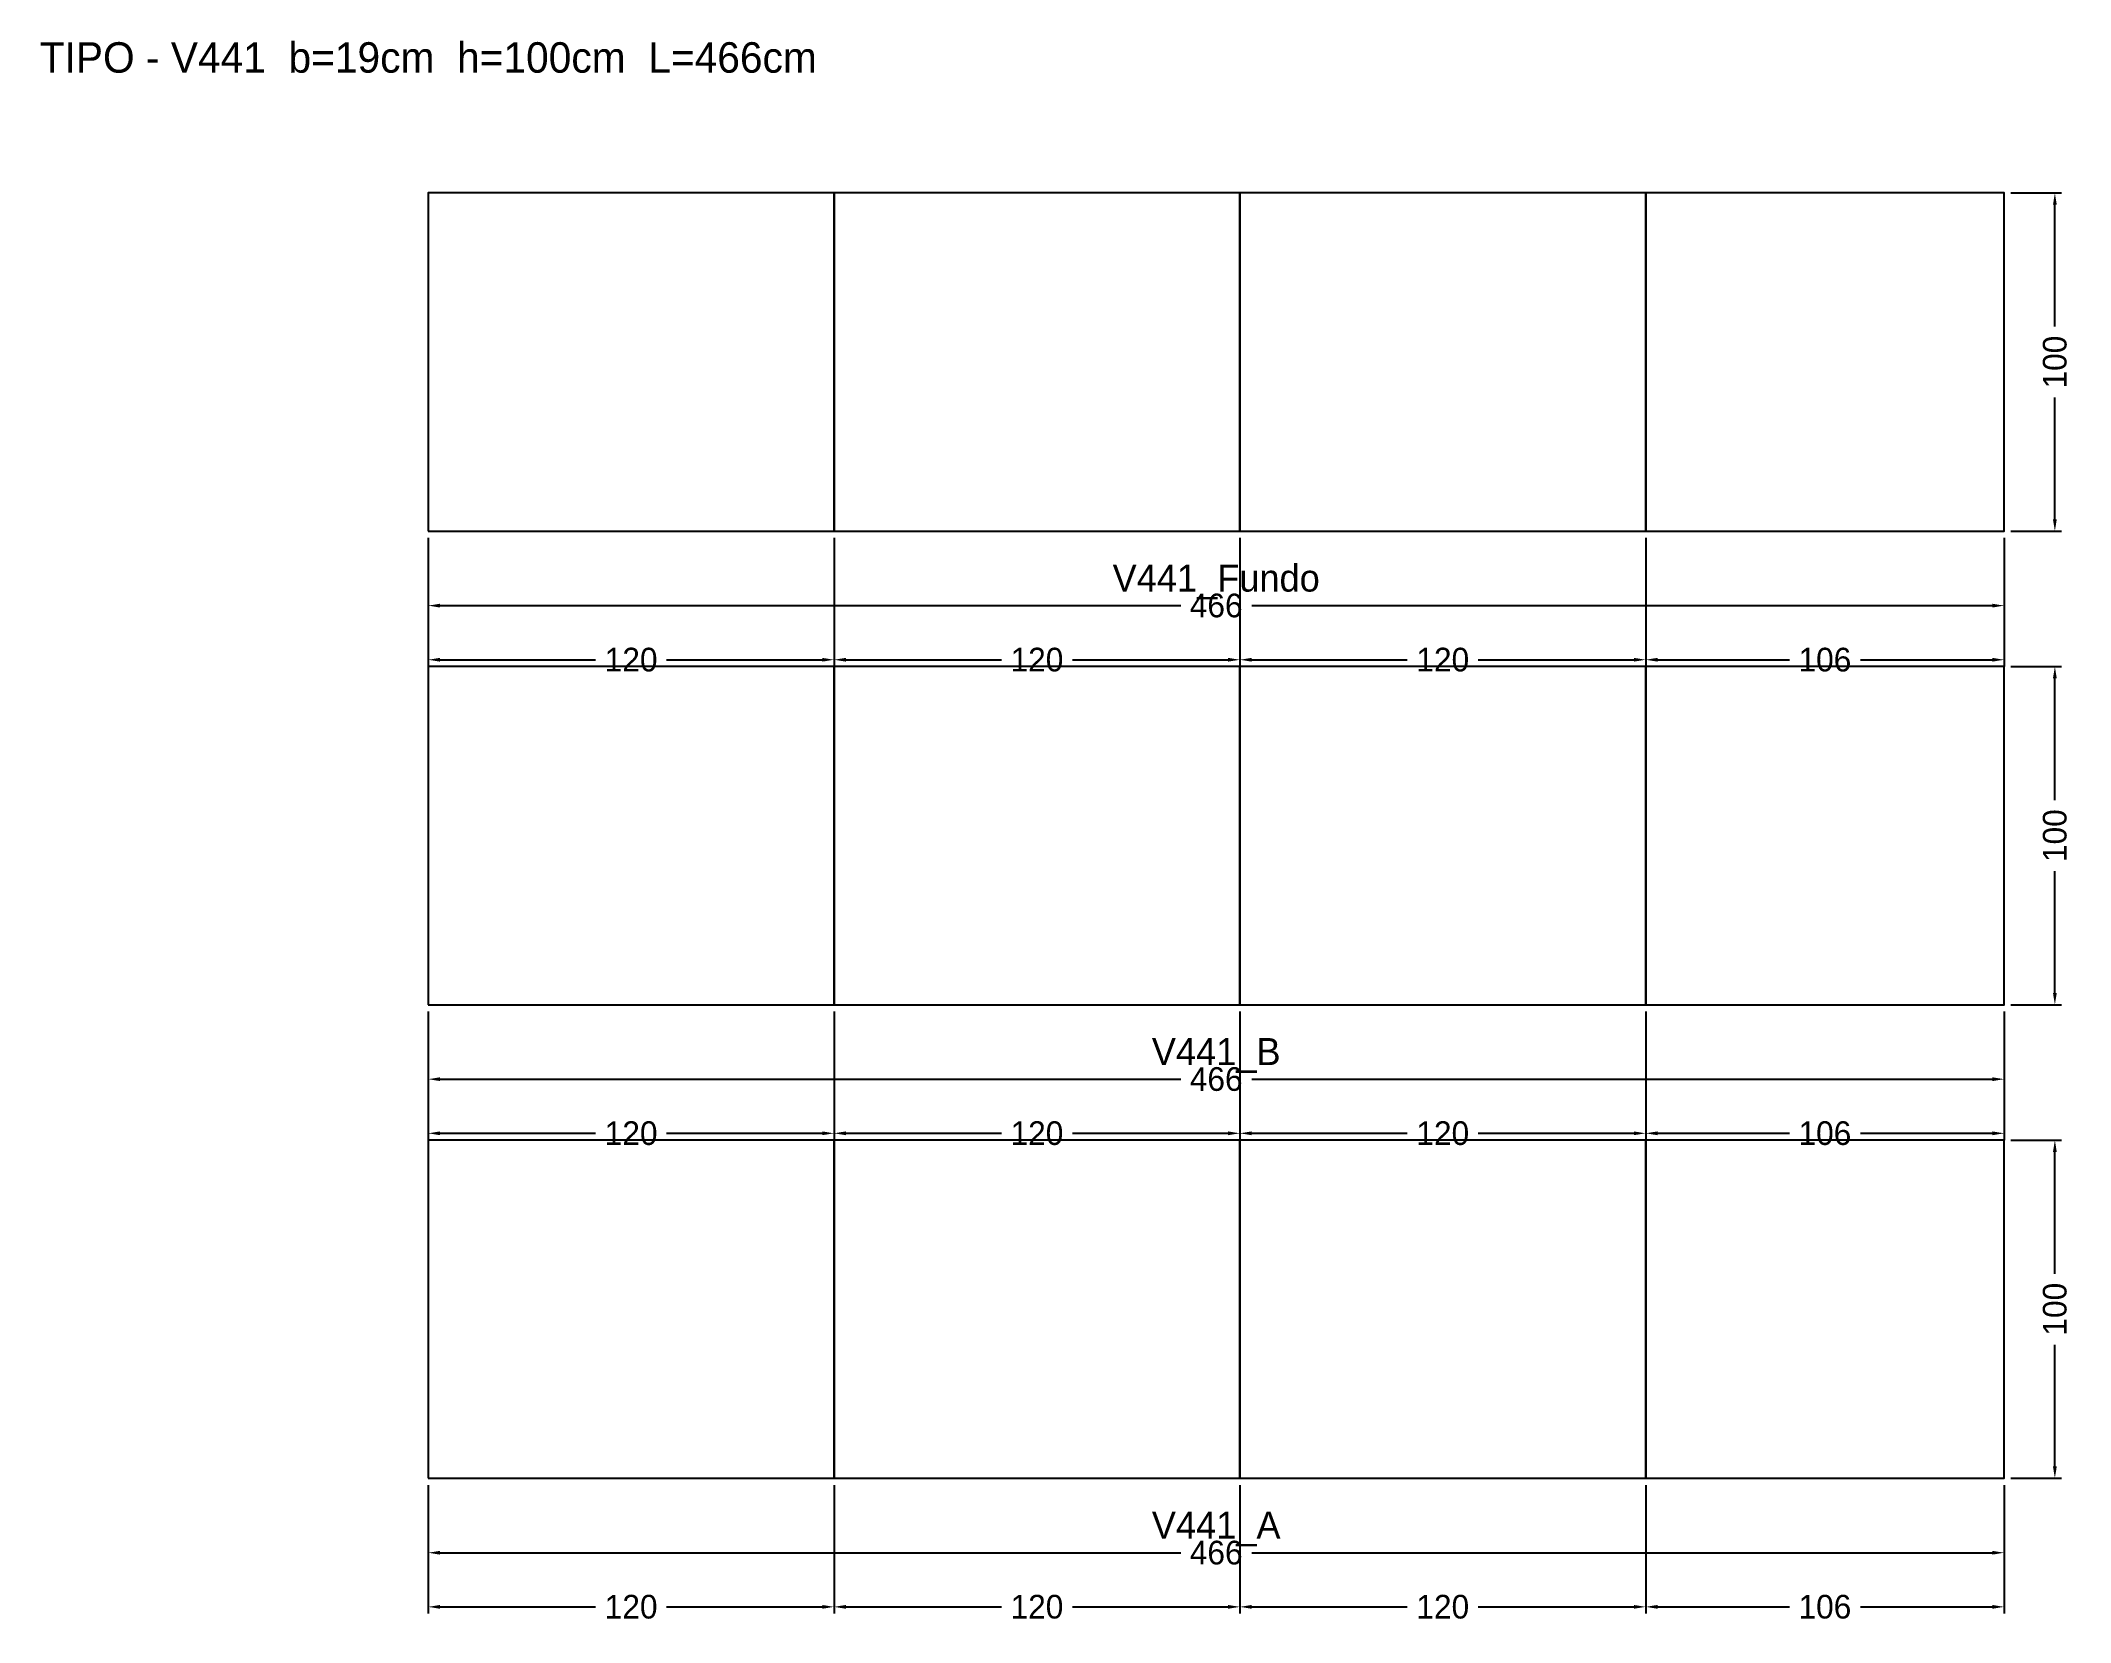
# Model space of a CAD drawing. Header units: metres. Extents: x -115 to 486, y -43 to 425.
import ezdxf

# ---------------------------------------------------------------- set-up
doc = ezdxf.new("R2010")
doc.units = ezdxf.units.M
for name, color, linetype in [('COTA', 3, 'Continuous'), ('NOMENCLATURA', 2, 'Continuous'), ('Paineis', 7, 'Continuous'), ('Texto Secao', 2, 'Continuous')]:
    doc.layers.add(name, color=color, linetype=linetype)
doc.dimstyles.new('COTA_VIG', dxfattribs={"dimtxt": 7, "dimasz": 3.5, "dimexe": 2, "dimexo": 2, "dimgap": 1.5, "dimtad": 1, "dimdec": 1, "dimcen": 2.5, "dimclrd": 3, "dimclre": 3, "dimclrt": 3, "dimazin": 3, "dimtfac": 1, "dimtmove": 0, "dimatfit": 3})

# ---------------------------------------------------------------- blocks, each defined once
blk = doc.blocks.new('_CLOSEDFILLED')
at = {"color": 0, "linetype": 'BYBLOCK'}
blk.add_solid([(-1, 0.16), (0, 0), (-1, -0.16)], dxfattribs=at)
blk = doc.blocks.new('*D1')
at = {"color": 3}
for p, q in [((0, -2), (0, -24)), ((466, -2), (466, -24)), ((3.5, -22), (222.5, -22)), ((243.5, -22), (462.5, -22))]:
    blk.add_line(p, q, dxfattribs=at)
at = {"layer": 'Defpoints'}
for p in [(0, 0), (466, 0), (0, -22)]:
    blk.add_point(p, dxfattribs=at)
at = {"layer": 'COTA', "color": 3, "xscale": 3.5, "yscale": 3.5, "rotation": 180}
blk.add_blockref('_CLOSEDFILLED', (0, -22), dxfattribs=at)
at = {"layer": 'COTA', "color": 3, "xscale": 3.5, "yscale": 3.5}
blk.add_blockref('_CLOSEDFILLED', (466, -22), dxfattribs=at)
at = {"layer": 'COTA', "color": 3, "insert": (233, -22), "char_height": 7, "attachment_point": 5}
blk.add_mtext('466', dxfattribs=at)
blk = doc.blocks.new('*D2')
at = {"color": 3}
for p, q in [((0, -2), (0, -40)), ((120, -2), (120, -40)), ((3.5, -38), (49.5, -38)), ((70.5, -38), (116.5, -38))]:
    blk.add_line(p, q, dxfattribs=at)
at = {"layer": 'Defpoints'}
for p in [(0, 0), (120, 0), (0, -38)]:
    blk.add_point(p, dxfattribs=at)
at = {"layer": 'COTA', "color": 3, "xscale": 3.5, "yscale": 3.5, "rotation": 180}
blk.add_blockref('_CLOSEDFILLED', (0, -38), dxfattribs=at)
at = {"layer": 'COTA', "color": 3, "xscale": 3.5, "yscale": 3.5}
blk.add_blockref('_CLOSEDFILLED', (120, -38), dxfattribs=at)
at = {"layer": 'COTA', "color": 3, "insert": (60, -38), "char_height": 7, "attachment_point": 5}
blk.add_mtext('120', dxfattribs=at)
blk = doc.blocks.new('*D3')
at = {"color": 3}
for p, q in [((120, -2), (120, -40)), ((240, -2), (240, -40)), ((123.5, -38), (169.5, -38)), ((190.5, -38), (236.5, -38))]:
    blk.add_line(p, q, dxfattribs=at)
at = {"layer": 'Defpoints'}
for p in [(120, 0), (240, 0), (120, -38)]:
    blk.add_point(p, dxfattribs=at)
at = {"layer": 'COTA', "color": 3, "xscale": 3.5, "yscale": 3.5, "rotation": 180}
blk.add_blockref('_CLOSEDFILLED', (120, -38), dxfattribs=at)
at = {"layer": 'COTA', "color": 3, "xscale": 3.5, "yscale": 3.5}
blk.add_blockref('_CLOSEDFILLED', (240, -38), dxfattribs=at)
at = {"layer": 'COTA', "color": 3, "insert": (180, -38), "char_height": 7, "attachment_point": 5}
blk.add_mtext('120', dxfattribs=at)
blk = doc.blocks.new('*D4')
at = {"color": 3}
for p, q in [((240, -2), (240, -40)), ((360, -2), (360, -40)), ((243.5, -38), (289.5, -38)), ((310.5, -38), (356.5, -38))]:
    blk.add_line(p, q, dxfattribs=at)
at = {"layer": 'Defpoints'}
for p in [(240, 0), (360, 0), (240, -38)]:
    blk.add_point(p, dxfattribs=at)
at = {"layer": 'COTA', "color": 3, "xscale": 3.5, "yscale": 3.5, "rotation": 180}
blk.add_blockref('_CLOSEDFILLED', (240, -38), dxfattribs=at)
at = {"layer": 'COTA', "color": 3, "xscale": 3.5, "yscale": 3.5}
blk.add_blockref('_CLOSEDFILLED', (360, -38), dxfattribs=at)
at = {"layer": 'COTA', "color": 3, "insert": (300, -38), "char_height": 7, "attachment_point": 5}
blk.add_mtext('120', dxfattribs=at)
blk = doc.blocks.new('*D5')
at = {"color": 3}
for p, q in [((360, -2), (360, -40)), ((466, -2), (466, -40)), ((363.5, -38), (402.5, -38)), ((423.5, -38), (462.5, -38))]:
    blk.add_line(p, q, dxfattribs=at)
at = {"layer": 'Defpoints'}
for p in [(360, 0), (466, 0), (360, -38)]:
    blk.add_point(p, dxfattribs=at)
at = {"layer": 'COTA', "color": 3, "xscale": 3.5, "yscale": 3.5, "rotation": 180}
blk.add_blockref('_CLOSEDFILLED', (360, -38), dxfattribs=at)
at = {"layer": 'COTA', "color": 3, "xscale": 3.5, "yscale": 3.5}
blk.add_blockref('_CLOSEDFILLED', (466, -38), dxfattribs=at)
at = {"layer": 'COTA', "color": 3, "insert": (413, -38), "char_height": 7, "attachment_point": 5}
blk.add_mtext('106', dxfattribs=at)
blk = doc.blocks.new('*D6')
at = {"color": 3}
for p, q in [((468, 100), (483, 100)), ((481, 60.5), (481, 96.5)), ((481, 3.5), (481, 39.5)), ((468, 0), (483, 0))]:
    blk.add_line(p, q, dxfattribs=at)
at = {"layer": 'Defpoints'}
for p in [(466, 100), (466, 0), (481, 0)]:
    blk.add_point(p, dxfattribs=at)
at = {"layer": 'COTA', "color": 3, "xscale": 3.5, "yscale": 3.5}
for p, rotation in [((481, 100), 90), ((481, 0), 270)]:
    blk.add_blockref('_CLOSEDFILLED', p, dxfattribs=dict(at, rotation=rotation))
at = {"layer": 'COTA', "color": 3, "insert": (481, 50), "char_height": 7, "attachment_point": 5, "rotation": 90}
blk.add_mtext('100', dxfattribs=at)
blk = doc.blocks.new('*D7')
at = {"color": 3}
for p, q in [((0, 138), (0, 116)), ((466, 138), (466, 116)), ((3.5, 118), (222.5, 118)), ((243.5, 118), (462.5, 118))]:
    blk.add_line(p, q, dxfattribs=at)
at = {"layer": 'Defpoints'}
for p in [(0, 140), (466, 140), (0, 118)]:
    blk.add_point(p, dxfattribs=at)
at = {"layer": 'COTA', "color": 3, "xscale": 3.5, "yscale": 3.5, "rotation": 180}
blk.add_blockref('_CLOSEDFILLED', (0, 118), dxfattribs=at)
at = {"layer": 'COTA', "color": 3, "xscale": 3.5, "yscale": 3.5}
blk.add_blockref('_CLOSEDFILLED', (466, 118), dxfattribs=at)
at = {"layer": 'COTA', "color": 3, "insert": (233, 118), "char_height": 7, "attachment_point": 5}
blk.add_mtext('466', dxfattribs=at)
blk = doc.blocks.new('*D8')
at = {"color": 3}
for p, q in [((0, 138), (0, 100)), ((120, 138), (120, 100)), ((3.5, 102), (49.5, 102)), ((70.5, 102), (116.5, 102))]:
    blk.add_line(p, q, dxfattribs=at)
at = {"layer": 'Defpoints'}
for p in [(0, 140), (120, 140), (0, 102)]:
    blk.add_point(p, dxfattribs=at)
at = {"layer": 'COTA', "color": 3, "xscale": 3.5, "yscale": 3.5, "rotation": 180}
blk.add_blockref('_CLOSEDFILLED', (0, 102), dxfattribs=at)
at = {"layer": 'COTA', "color": 3, "xscale": 3.5, "yscale": 3.5}
blk.add_blockref('_CLOSEDFILLED', (120, 102), dxfattribs=at)
at = {"layer": 'COTA', "color": 3, "insert": (60, 102), "char_height": 7, "attachment_point": 5}
blk.add_mtext('120', dxfattribs=at)
blk = doc.blocks.new('*D9')
at = {"color": 3}
for p, q in [((120, 138), (120, 100)), ((240, 138), (240, 100)), ((123.5, 102), (169.5, 102)), ((190.5, 102), (236.5, 102))]:
    blk.add_line(p, q, dxfattribs=at)
at = {"layer": 'Defpoints'}
for p in [(120, 140), (240, 140), (120, 102)]:
    blk.add_point(p, dxfattribs=at)
at = {"layer": 'COTA', "color": 3, "xscale": 3.5, "yscale": 3.5, "rotation": 180}
blk.add_blockref('_CLOSEDFILLED', (120, 102), dxfattribs=at)
at = {"layer": 'COTA', "color": 3, "xscale": 3.5, "yscale": 3.5}
blk.add_blockref('_CLOSEDFILLED', (240, 102), dxfattribs=at)
at = {"layer": 'COTA', "color": 3, "insert": (180, 102), "char_height": 7, "attachment_point": 5}
blk.add_mtext('120', dxfattribs=at)
blk = doc.blocks.new('*D10')
at = {"color": 3}
for p, q in [((240, 138), (240, 100)), ((360, 138), (360, 100)), ((243.5, 102), (289.5, 102)), ((310.5, 102), (356.5, 102))]:
    blk.add_line(p, q, dxfattribs=at)
at = {"layer": 'Defpoints'}
for p in [(240, 140), (360, 140), (240, 102)]:
    blk.add_point(p, dxfattribs=at)
at = {"layer": 'COTA', "color": 3, "xscale": 3.5, "yscale": 3.5, "rotation": 180}
blk.add_blockref('_CLOSEDFILLED', (240, 102), dxfattribs=at)
at = {"layer": 'COTA', "color": 3, "xscale": 3.5, "yscale": 3.5}
blk.add_blockref('_CLOSEDFILLED', (360, 102), dxfattribs=at)
at = {"layer": 'COTA', "color": 3, "insert": (300, 102), "char_height": 7, "attachment_point": 5}
blk.add_mtext('120', dxfattribs=at)
blk = doc.blocks.new('*D11')
at = {"color": 3}
for p, q in [((360, 138), (360, 100)), ((466, 138), (466, 100)), ((363.5, 102), (402.5, 102)), ((423.5, 102), (462.5, 102))]:
    blk.add_line(p, q, dxfattribs=at)
at = {"layer": 'Defpoints'}
for p in [(360, 140), (466, 140), (360, 102)]:
    blk.add_point(p, dxfattribs=at)
at = {"layer": 'COTA', "color": 3, "xscale": 3.5, "yscale": 3.5, "rotation": 180}
blk.add_blockref('_CLOSEDFILLED', (360, 102), dxfattribs=at)
at = {"layer": 'COTA', "color": 3, "xscale": 3.5, "yscale": 3.5}
blk.add_blockref('_CLOSEDFILLED', (466, 102), dxfattribs=at)
at = {"layer": 'COTA', "color": 3, "insert": (413, 102), "char_height": 7, "attachment_point": 5}
blk.add_mtext('106', dxfattribs=at)
blk = doc.blocks.new('*D12')
at = {"color": 3}
for p, q in [((468, 240), (483, 240)), ((481, 200.5), (481, 236.5)), ((481, 143.5), (481, 179.5)), ((468, 140), (483, 140))]:
    blk.add_line(p, q, dxfattribs=at)
at = {"layer": 'Defpoints'}
for p in [(466, 240), (466, 140), (481, 140)]:
    blk.add_point(p, dxfattribs=at)
at = {"layer": 'COTA', "color": 3, "xscale": 3.5, "yscale": 3.5}
for p, rotation in [((481, 240), 90), ((481, 140), 270)]:
    blk.add_blockref('_CLOSEDFILLED', p, dxfattribs=dict(at, rotation=rotation))
at = {"layer": 'COTA', "color": 3, "insert": (481, 190), "char_height": 7, "attachment_point": 5, "rotation": 90}
blk.add_mtext('100', dxfattribs=at)
blk = doc.blocks.new('*D13')
at = {"color": 3}
for p, q in [((0, 278), (0, 256)), ((466, 278), (466, 256)), ((3.5, 258), (222.5, 258)), ((243.5, 258), (462.5, 258))]:
    blk.add_line(p, q, dxfattribs=at)
at = {"layer": 'Defpoints'}
for p in [(0, 280), (466, 280), (0, 258)]:
    blk.add_point(p, dxfattribs=at)
at = {"layer": 'COTA', "color": 3, "xscale": 3.5, "yscale": 3.5, "rotation": 180}
blk.add_blockref('_CLOSEDFILLED', (0, 258), dxfattribs=at)
at = {"layer": 'COTA', "color": 3, "xscale": 3.5, "yscale": 3.5}
blk.add_blockref('_CLOSEDFILLED', (466, 258), dxfattribs=at)
at = {"layer": 'COTA', "color": 3, "insert": (233, 258), "char_height": 7, "attachment_point": 5}
blk.add_mtext('466', dxfattribs=at)
blk = doc.blocks.new('*D14')
at = {"color": 3}
for p, q in [((0, 278), (0, 240)), ((120, 278), (120, 240)), ((3.5, 242), (49.5, 242)), ((70.5, 242), (116.5, 242))]:
    blk.add_line(p, q, dxfattribs=at)
at = {"layer": 'Defpoints'}
for p in [(0, 280), (120, 280), (0, 242)]:
    blk.add_point(p, dxfattribs=at)
at = {"layer": 'COTA', "color": 3, "xscale": 3.5, "yscale": 3.5, "rotation": 180}
blk.add_blockref('_CLOSEDFILLED', (0, 242), dxfattribs=at)
at = {"layer": 'COTA', "color": 3, "xscale": 3.5, "yscale": 3.5}
blk.add_blockref('_CLOSEDFILLED', (120, 242), dxfattribs=at)
at = {"layer": 'COTA', "color": 3, "insert": (60, 242), "char_height": 7, "attachment_point": 5}
blk.add_mtext('120', dxfattribs=at)
blk = doc.blocks.new('*D15')
at = {"color": 3}
for p, q in [((120, 278), (120, 240)), ((240, 278), (240, 240)), ((123.5, 242), (169.5, 242)), ((190.5, 242), (236.5, 242))]:
    blk.add_line(p, q, dxfattribs=at)
at = {"layer": 'Defpoints'}
for p in [(120, 280), (240, 280), (120, 242)]:
    blk.add_point(p, dxfattribs=at)
at = {"layer": 'COTA', "color": 3, "xscale": 3.5, "yscale": 3.5, "rotation": 180}
blk.add_blockref('_CLOSEDFILLED', (120, 242), dxfattribs=at)
at = {"layer": 'COTA', "color": 3, "xscale": 3.5, "yscale": 3.5}
blk.add_blockref('_CLOSEDFILLED', (240, 242), dxfattribs=at)
at = {"layer": 'COTA', "color": 3, "insert": (180, 242), "char_height": 7, "attachment_point": 5}
blk.add_mtext('120', dxfattribs=at)
blk = doc.blocks.new('*D16')
at = {"color": 3}
for p, q in [((240, 278), (240, 240)), ((360, 278), (360, 240)), ((243.5, 242), (289.5, 242)), ((310.5, 242), (356.5, 242))]:
    blk.add_line(p, q, dxfattribs=at)
at = {"layer": 'Defpoints'}
for p in [(240, 280), (360, 280), (240, 242)]:
    blk.add_point(p, dxfattribs=at)
at = {"layer": 'COTA', "color": 3, "xscale": 3.5, "yscale": 3.5, "rotation": 180}
blk.add_blockref('_CLOSEDFILLED', (240, 242), dxfattribs=at)
at = {"layer": 'COTA', "color": 3, "xscale": 3.5, "yscale": 3.5}
blk.add_blockref('_CLOSEDFILLED', (360, 242), dxfattribs=at)
at = {"layer": 'COTA', "color": 3, "insert": (300, 242), "char_height": 7, "attachment_point": 5}
blk.add_mtext('120', dxfattribs=at)
blk = doc.blocks.new('*D17')
at = {"color": 3}
for p, q in [((360, 278), (360, 240)), ((466, 278), (466, 240)), ((363.5, 242), (402.5, 242)), ((423.5, 242), (462.5, 242))]:
    blk.add_line(p, q, dxfattribs=at)
at = {"layer": 'Defpoints'}
for p in [(360, 280), (466, 280), (360, 242)]:
    blk.add_point(p, dxfattribs=at)
at = {"layer": 'COTA', "color": 3, "xscale": 3.5, "yscale": 3.5, "rotation": 180}
blk.add_blockref('_CLOSEDFILLED', (360, 242), dxfattribs=at)
at = {"layer": 'COTA', "color": 3, "xscale": 3.5, "yscale": 3.5}
blk.add_blockref('_CLOSEDFILLED', (466, 242), dxfattribs=at)
at = {"layer": 'COTA', "color": 3, "insert": (413, 242), "char_height": 7, "attachment_point": 5}
blk.add_mtext('106', dxfattribs=at)
blk = doc.blocks.new('*D18')
at = {"color": 3}
for p, q in [((468, 380), (483, 380)), ((481, 340.5), (481, 376.5)), ((481, 283.5), (481, 319.5)), ((468, 280), (483, 280))]:
    blk.add_line(p, q, dxfattribs=at)
at = {"layer": 'Defpoints'}
for p in [(466, 380), (466, 280), (481, 280)]:
    blk.add_point(p, dxfattribs=at)
at = {"layer": 'COTA', "color": 3, "xscale": 3.5, "yscale": 3.5}
for p, rotation in [((481, 380), 90), ((481, 280), 270)]:
    blk.add_blockref('_CLOSEDFILLED', p, dxfattribs=dict(at, rotation=rotation))
at = {"layer": 'COTA', "color": 3, "insert": (481, 330), "char_height": 7, "attachment_point": 5, "rotation": 90}
blk.add_mtext('100', dxfattribs=at)

msp = doc.modelspace()

# ---------------------------------------------------------------- linework, layer by layer
at = {"layer": 'Paineis'}
for points in [[(0, 280), (120, 280), (120, 380), (0, 380)], [(120, 280), (240, 280), (240, 380), (120, 380)], [(240, 280), (360, 280), (360, 380), (240, 380)], [(360, 280), (466, 280), (466, 380), (360, 380)], [(0, 140), (120, 140), (120, 240), (0, 240)], [(120, 140), (240, 140), (240, 240), (120, 240)], [(240, 140), (360, 140), (360, 240), (240, 240)], [(360, 140), (466, 140), (466, 240), (360, 240)], [(0, 0), (120, 0), (120, 100), (0, 100)], [(120, 0), (240, 0), (240, 100), (120, 100)], [(240, 0), (360, 0), (360, 100), (240, 100)], [(360, 0), (466, 0), (466, 100), (360, 100)]]:
    msp.add_lwpolyline(points, close=True, dxfattribs=at)

# ---------------------------------------------------------------- texts
at = {"layer": 'NOMENCLATURA', "insert": (0, 420), "char_height": 9, "width": 486, "attachment_point": 5}
msp.add_mtext('TIPO - V441  b=19cm  h=100cm  L=466cm', dxfattribs=at)
at = {"layer": 'Texto Secao', "char_height": 8, "width": 486, "attachment_point": 5}
for s, insert in [('V441_Fundo', (233, 265)), ('V441_B', (233, 125)), ('V441_A', (233, -15))]:
    msp.add_mtext(s, dxfattribs=dict(at, insert=insert))

# ---------------------------------------------------------------- dimensions: what is measured, and where the dimension line sits
at = {"layer": 'COTA'}
for base, p1, p2, picture, middle in [((481, 280), (466, 280), (466, 380), '*D18', (481, 330)), ((481, 140), (466, 140), (466, 240), '*D12', (481, 190)), ((481, 0), (466, 0), (466, 100), '*D6', (481, 50))]:
    dim = msp.add_linear_dim(base=base, p1=p1, p2=p2, angle=90, dimstyle='COTA_VIG', dxfattribs=at)
    dim.commit()
    dim.dimension.update_dxf_attribs({"geometry": picture, "text_midpoint": middle})
for base, p1, p2, picture, middle in [((0, 258), (0, 280), (466, 280), '*D13', (233, 258)), ((0, 242), (0, 280), (120, 280), '*D14', (60, 242)), ((120, 242), (120, 280), (240, 280), '*D15', (180, 242)), ((240, 242), (240, 280), (360, 280), '*D16', (300, 242)), ((360, 242), (360, 280), (466, 280), '*D17', (413, 242)), ((0, 118), (0, 140), (466, 140), '*D7', (233, 118)), ((0, 102), (0, 140), (120, 140), '*D8', (60, 102)), ((120, 102), (120, 140), (240, 140), '*D9', (180, 102)), ((240, 102), (240, 140), (360, 140), '*D10', (300, 102)), ((360, 102), (360, 140), (466, 140), '*D11', (413, 102)), ((0, -22), (0, 0), (466, 0), '*D1', (233, -22)), ((0, -38), (0, 0), (120, 0), '*D2', (60, -38)), ((120, -38), (120, 0), (240, 0), '*D3', (180, -38)), ((240, -38), (240, 0), (360, 0), '*D4', (300, -38)), ((360, -38), (360, 0), (466, 0), '*D5', (413, -38))]:
    dim = msp.add_linear_dim(base=base, p1=p1, p2=p2, dimstyle='COTA_VIG', dxfattribs=at)
    dim.commit()
    dim.dimension.update_dxf_attribs({"geometry": picture, "text_midpoint": middle})

doc.saveas('drawing.dxf')
